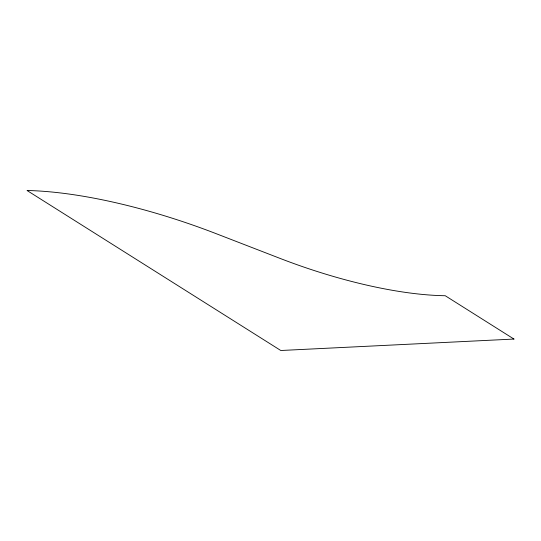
<?xml version="1.0" encoding="UTF-8"?>
<svg xmlns="http://www.w3.org/2000/svg" width="541" height="541" viewBox="0 0 541 541"><rect width="100%" height="100%" fill="white"/><g stroke="black" fill="none" stroke-linecap="round" stroke-linejoin="round"><path stroke-width="0.81" d="M513.95 339.058L280.793 350.5L27.05 190.5A233.144 70.885 19.6 0 1 216.319 233.732L279.907 258.341A201.408 61.234 19.6 0 0 445.229 295.724L513.95 339.058"/></g></svg>
